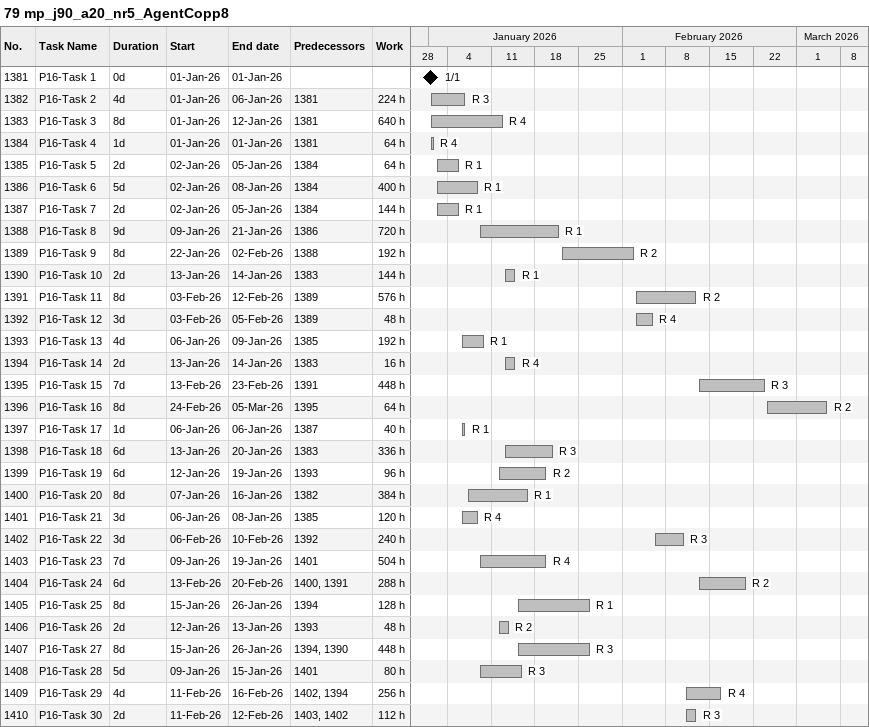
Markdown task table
79 mp_j90_a20_nr5_AgentCopp8

| ID | Task | Duration | Start | Finish | Predecessors | Resources | Work (h) |
|---|---|---|---|---|---|---|---|
| 1381 | P16-Task 1 | 0d | 2026-01-01 | 2026-01-01 |  |  |  |
| 1382 | P16-Task 2 | 4d | 2026-01-01 | 2026-01-06 | 1381 | R 3 | 224 |
| 1383 | P16-Task 3 | 8d | 2026-01-01 | 2026-01-12 | 1381 | R 4 | 640 |
| 1384 | P16-Task 4 | 1d | 2026-01-01 | 2026-01-01 | 1381 | R 4 | 64 |
| 1385 | P16-Task 5 | 2d | 2026-01-02 | 2026-01-05 | 1384 | R 1 | 64 |
| 1386 | P16-Task 6 | 5d | 2026-01-02 | 2026-01-08 | 1384 | R 1 | 400 |
| 1387 | P16-Task 7 | 2d | 2026-01-02 | 2026-01-05 | 1384 | R 1 | 144 |
| 1388 | P16-Task 8 | 9d | 2026-01-09 | 2026-01-21 | 1386 | R 1 | 720 |
| 1389 | P16-Task 9 | 8d | 2026-01-22 | 2026-02-02 | 1388 | R 2 | 192 |
| 1390 | P16-Task 10 | 2d | 2026-01-13 | 2026-01-14 | 1383 | R 1 | 144 |
| 1391 | P16-Task 11 | 8d | 2026-02-03 | 2026-02-12 | 1389 | R 2 | 576 |
| 1392 | P16-Task 12 | 3d | 2026-02-03 | 2026-02-05 | 1389 | R 4 | 48 |
| 1393 | P16-Task 13 | 4d | 2026-01-06 | 2026-01-09 | 1385 | R 1 | 192 |
| 1394 | P16-Task 14 | 2d | 2026-01-13 | 2026-01-14 | 1383 | R 4 | 16 |
| 1395 | P16-Task 15 | 7d | 2026-02-13 | 2026-02-23 | 1391 | R 3 | 448 |
| 1396 | P16-Task 16 | 8d | 2026-02-24 | 2026-03-05 | 1395 | R 2 | 64 |
| 1397 | P16-Task 17 | 1d | 2026-01-06 | 2026-01-06 | 1387 | R 1 | 40 |
| 1398 | P16-Task 18 | 6d | 2026-01-13 | 2026-01-20 | 1383 | R 3 | 336 |
| 1399 | P16-Task 19 | 6d | 2026-01-12 | 2026-01-19 | 1393 | R 2 | 96 |
| 1400 | P16-Task 20 | 8d | 2026-01-07 | 2026-01-16 | 1382 | R 1 | 384 |
| 1401 | P16-Task 21 | 3d | 2026-01-06 | 2026-01-08 | 1385 | R 4 | 120 |
| 1402 | P16-Task 22 | 3d | 2026-02-06 | 2026-02-10 | 1392 | R 3 | 240 |
| 1403 | P16-Task 23 | 7d | 2026-01-09 | 2026-01-19 | 1401 | R 4 | 504 |
| 1404 | P16-Task 24 | 6d | 2026-02-13 | 2026-02-20 | 1400, 1391 | R 2 | 288 |
| 1405 | P16-Task 25 | 8d | 2026-01-15 | 2026-01-26 | 1394 | R 1 | 128 |
| 1406 | P16-Task 26 | 2d | 2026-01-12 | 2026-01-13 | 1393 | R 2 | 48 |
| 1407 | P16-Task 27 | 8d | 2026-01-15 | 2026-01-26 | 1394, 1390 | R 3 | 448 |
| 1408 | P16-Task 28 | 5d | 2026-01-09 | 2026-01-15 | 1401 | R 3 | 80 |
| 1409 | P16-Task 29 | 4d | 2026-02-11 | 2026-02-16 | 1402, 1394 | R 4 | 256 |
| 1410 | P16-Task 30 | 2d | 2026-02-11 | 2026-02-12 | 1403, 1402 | R 3 | 112 |
